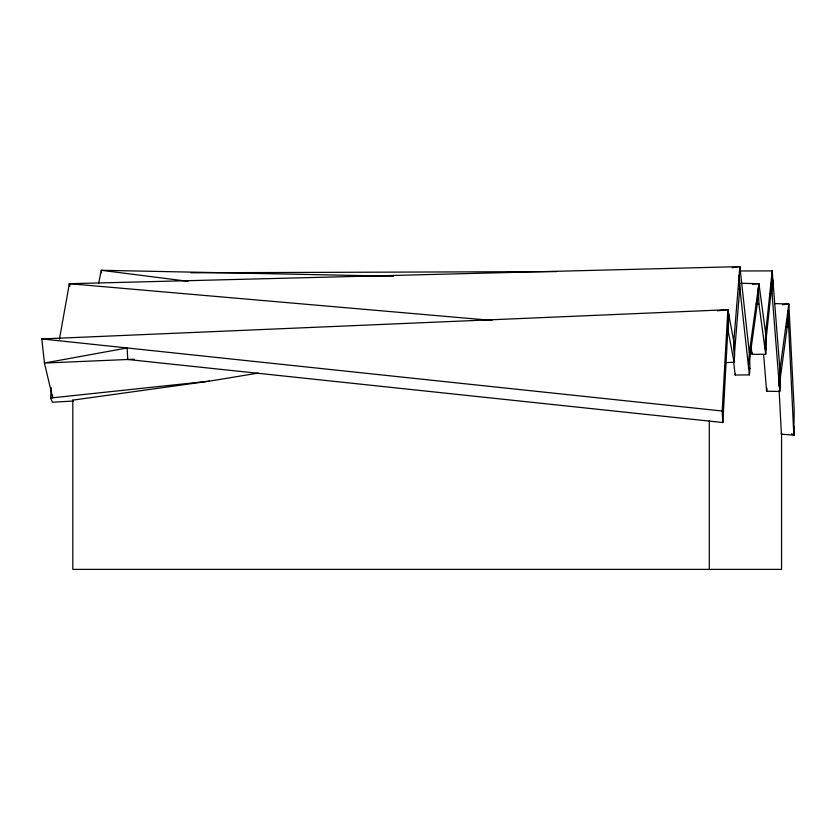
<?xml version="1.0" encoding="UTF-8"?>
<svg xmlns="http://www.w3.org/2000/svg" width="836" height="836" viewBox="0 0 836 836"><rect width="100%" height="100%" fill="white"/><g stroke="black" fill="none" stroke-linecap="round" stroke-linejoin="round"><path stroke-width="1.25" d="M791.64 433.748L793.824 435.128L794.2 410.058L788.85 304.022L774.502 303.562M751.209 347.995L752.087 354.318L765.713 354.307L766.309 348.706L765.139 348.591L765.64 333.365L772.182 270.885L740.832 270.979M793.918 435.128L794.2 426.851L793.918 435.128L781.42 434.229L779.131 390.422M779.215 386.023L779.915 369.825L788.85 304.022L782.371 304.701M779.194 384.905L779.915 369.825L772.182 270.885L770.896 293.676L765.139 348.591M134.272 359.219L44.444 363.043L127.103 347.964L127.762 359.49L722.837 422.535L722.179 411.009L727.853 309.696L41.8 338.925L44.444 363.043L52.678 397.79L52.553 395.282M722.837 422.535L728.678 314.106L728.25 331.234L734.071 362.197L725.46 362.699M763.634 354.663L766.602 391.238L779.748 391.457L772.067 293.676L772.892 280.018L770.896 293.676M748.575 364.496L749.432 351.998L749.965 368.457L749.39 374.883L735.157 375.03L733.58 361.173M73.192 401.029L52.449 402.241L50.609 398.009L51.383 387.841M734.071 362.197L734.614 355.331L733.809 341.412L727.853 309.696L717.476 310.804M749.39 374.883L739.975 289.068L739.17 275.18L739.703 289.078L734.342 355.31L733.809 341.412L739.87 266.621L69.357 283.707L59.45 339.092M735.157 375.03L735.252 373.985M781.42 434.229L781.555 432.881L781.555 569.379L72.816 569.379L72.816 400.13L209.449 381.143L258.125 373.096M752.087 354.318L752.233 353.032M779.748 391.457L780.437 386.336L779.915 369.825M779.56 383.463L787.209 327.095L787.92 310.887L793.824 435.128M749.39 360.535L757.259 303.99L758.367 287.741L758.931 304.022L765.713 354.307M766.602 391.238L767.04 388.301M98.575 283.571L101.313 270.289L393.589 276.235M732.117 267.719L739.87 266.621L749.317 352.782L758.931 283.665L740.665 283.289M50.609 398.009L209.449 381.143M752.431 284.177L758.931 283.665L765.64 333.365L766.309 348.706M727.038 331.307L727.957 331.244L727.853 309.696M738.805 289.12L739.703 289.078M190.921 272.787L556.661 271.585M769.371 293.687L772.067 293.676M756.141 303.97L758.931 304.022M785.788 327.012L788.379 327.158M69.576 286.246L69.357 283.707L491.955 320.407M41.8 338.925L722.179 411.009M187.964 281.314L101.313 270.289L101.553 272.797M748.314 368.248L749.965 368.457M779.225 386.169L780.437 386.336M72.816 400.13L73.14 400.914M69.357 283.707L69.806 286.246M709.294 420.571L709.294 569.379"/></g></svg>
